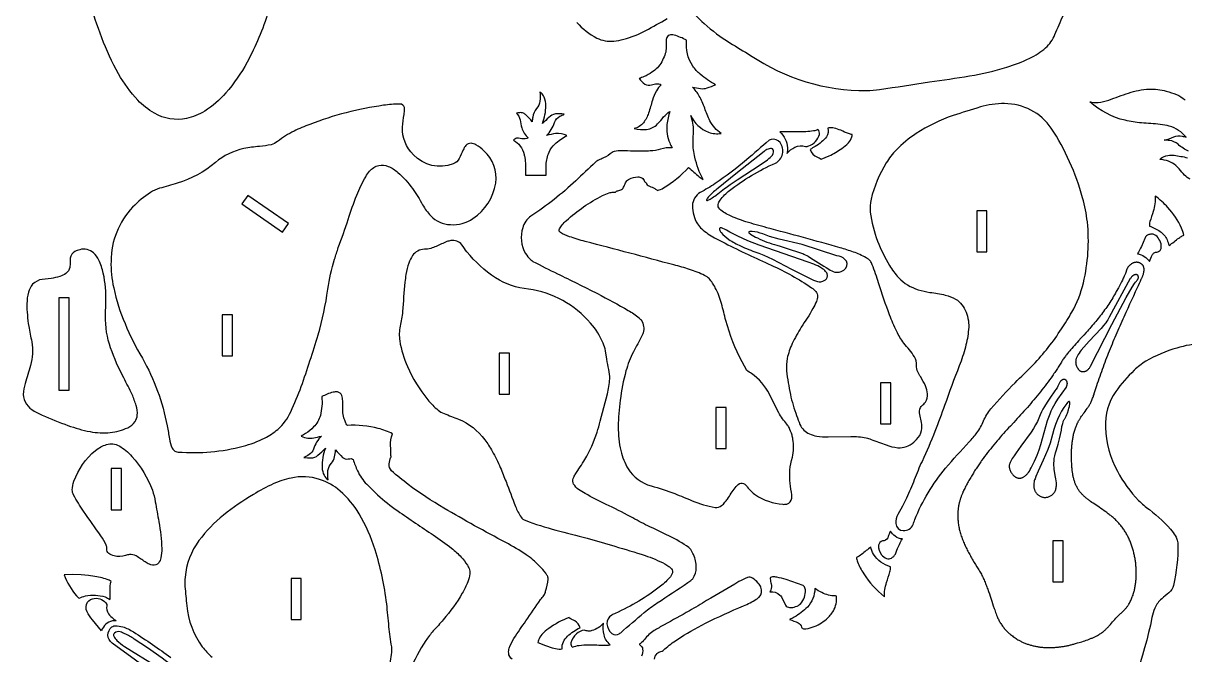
# Model space of a CAD drawing. Extents: x -154 to 462, y -505 to 129.
# Drawn here: x -152.1 to 187.1, y -349.5 to -165 of the extents above; entities that cross this region are included whole.
import ezdxf

# ---------------------------------------------------------------- set-up
doc = ezdxf.new("R2010")
doc.units = 0
doc.header["$MEASUREMENT"] = 0
doc.layers.get('0').update_dxf_attribs({"linetype": 'CONTINUOUS'})

msp = doc.modelspace()

# ---------------------------------------------------------------- linework, layer by layer
for points in [[(-80.54, -161.71, -0.046615), (-86.75, -176.44, -0.05196), (-92.99, -185.41, -0.070955), (-99.13, -190.7, -0.081975), (-104.46, -192.87, -0.18302), (-113.81, -191.32, -0.072586), (-118.68, -187.5, -0.061372), (-124.28, -179.81, -0.03999), (-129.21, -169.26, -0.039625), (-135.41, -147.66, -0.049476)], [(42.13, -160.19, 0.049484), (46.71, -165.14, 0.044019), (54.23, -170.74, 0.002318), (60.3, -174.43, 0.153583), (94.2, -184.68, 0.027756), (97.95, -184.39, 0.002079), (112.49, -182.17, 0.00581), (124.26, -180.43, 0.033332), (135.1, -177.9, 0.033552), (141.81, -175.27, 0.064552), (146.45, -172.21, 0.110698), (149.14, -168.37, 0.003123), (151.64, -162.65, 0.020133)], [(9.57, -164.85, 0.092873), (15.37, -169.38, 0.137871), (20.32, -170.25, 0.045285), (23.25, -169.71, 0.05946), (29.69, -167.17, 0.005913), (35.92, -163.69, -0.003181)], [(188.2, -202.4, -0.090478), (185.14, -200.41, 0.149479), (182.56, -199.29, 0.026068), (181.1, -199.17, 0.077827), (183.91, -198.25, -0.161023), (186.33, -198.01, -0.037766), (187.47, -198.36, 0.165958), (182.57, -195.11, 0.039609), (179.94, -194.6, 0.008312), (174.44, -194.15, -0.030816), (169.65, -193.4, -0.124774), (159.4, -188, 0.102599), (161.76, -188.19, 0.05696), (164.88, -187.47, -0.005446), (170.67, -185.43, -0.063267), (176.65, -184.28, -0.07925), (181.68, -184.87, -0.027942), (184.63, -185.86, -0.072777), (187.19, -187.44, -0.014963)], [(188.69, -210.58, -0.091677), (187, -209.41, -0.024327), (185.42, -207.57, 0.178347), (181.08, -204.99, 0.030369), (179.81, -204.81, -0.156031), (182.18, -203.66, -0.060302), (183.96, -203.61, -0.026015), (187.87, -204.33, 0.066043)], [(192.25, -258.6, 0.058941), (184.77, -259.94, 0.062858), (175.7, -263.81, 0.057188), (172.34, -266.41, 0.050923), (166.91, -272.65, 0.165683), (163.93, -283.14, 0.114739), (167.42, -295.92, 0.071136), (173.62, -304.45, 0.037496), (176.74, -307.14, -0.062281), (183.68, -313.81, -0.065156), (184.79, -315.74, -0.073072), (185.09, -317.23, -0.058829), (183.79, -329.31, -0.155065), (182.46, -331.44, 0.003947), (180.36, -333.17, 0.116138), (178.36, -335.94, 0.044958), (177.51, -338.63, -0.06998), (165.36, -372.86, -0.054587)], [(-9.3, -350.86, -0.256246), (-10.36, -349.05, -0.097939), (-10.17, -347.63, -0.063887), (-8.81, -344.76, -0.012382), (-5.34, -339.64, 0.003891), (-1.02, -333.43, -0.009279), (-0.05, -332.21, 0.083775), (0.44, -330.99, 0.02832), (1.18, -327.43, 0.102924), (1.17, -327.14, 0.075899), (0.83, -326.29, 0.061916), (-0.88, -324.13, 0.023684), (-4.05, -321.17, 0.020904), (-5.21, -320.31, 0.02423), (-11.23, -316.76, -0.01007), (-29.26, -306.71, -0.027477), (-39.67, -299.83, -0.019284), (-44.58, -295.78, -0.216506), (-45.25, -293.75, -0.058204), (-44.77, -291.85, 0.119252), (-44.72, -291.51, 0.144226), (-44.79, -291.35, 0.020172), (-44.86, -288.49, -0.092284), (-44.29, -284.99, 0.063215), (-48.43, -283.43, 0.075946), (-57.46, -282.54, -0.096003), (-58, -281.63, 0.009357), (-58.51, -280.3, -0.072545), (-58.83, -278.33), (-58.83, -275.35, 0.074414), (-59.06, -273.82, 0.290923), (-60.37, -272.77, 0.08481), (-61.62, -272.85, 0.044237), (-63.41, -273.42, 0.017975), (-64.94, -274.12, -0.083597), (-65.35, -279.62, -0.129438), (-67.32, -282.98, -0.06041), (-69.67, -284.9, -0.014996), (-70.97, -285.69, 0.053556), (-69.04, -286.26, 0.08208), (-67.31, -286.2, 0.011817), (-65.03, -285.67, 0.122241), (-67.39, -289.45, -0.162436), (-68.63, -291.08, -0.055097), (-70.19, -291.88, 0.043317), (-68.12, -292.04, 0.171293), (-66.05, -291.24, 0.006872), (-63.86, -289.21, 0.103565), (-64.85, -294.8, 0.089985), (-64.27, -297.11, 0.150705), (-63.1, -298.39, -0.052998), (-63.13, -295.7, -0.151603), (-62.12, -293.56, 0.11089), (-61.2, -291.74, 0.051676), (-60.89, -289.71, 0.037211), (-58.85, -291.87, 0.218604), (-57.19, -292.34, 0.01564), (-56.25, -292.21, 0.043511), (-55.77, -292.51, 0.027524), (-54.53, -295.8, 0.084241), (-51.83, -299.7, 0.011541), (-48.64, -302.86, 0.032509), (-42.75, -307.52, 0.003212), (-32.39, -314.55, -0.016757), (-27.02, -318.44, -0.035938), (-24.22, -321, -0.044502), (-22.43, -323.36, -0.037743), (-21.92, -324.38, -0.112856), (-21.75, -325.88, -0.070197), (-22.31, -328.25, -0.04069), (-23.9, -331.59, -0.045364), (-29.45, -339.3, -0.007859), (-32.37, -342.57, 0.035556), (-34.55, -345.38, 0.052119), (-39.24, -354.22, 0.048738)], [(-45.43, -353.88, 0.048804), (-44.5, -348.88, 0.041593), (-44.53, -347.19, -0.018967), (-45.33, -341.34, 0.006224), (-45.98, -334.68, 0.042823), (-49.34, -318.9, 0.056614), (-54.05, -308.35, 0.07419), (-59.56, -301.7, 0.101233), (-65.58, -298.3, 0.12974), (-73.91, -297.91, 0.063277), (-79.13, -299.63, 0.033095), (-84.87, -302.71, 0.031873), (-93.63, -308.74, 0.064094), (-100.81, -316.18, 0.135232), (-104.87, -326.86, 0.034601), (-104.9, -329.61, 0.005571), (-104.39, -335.2, 0.13278), (-99.83, -347.21, 0.053471), (-97, -350.26, 0.031193)], [(32.24, -350.82, -0.178558), (32.98, -349.16, -0.118018), (34.12, -348.59, 0.114168), (35.23, -347.85, -0.04177), (38.78, -345.14, -0.029484), (47.13, -340.33, -0.015621), (58.25, -335.24, 0.042781), (61.96, -333.31, 0.030184), (62.79, -332.67, 0.309307), (63.32, -329.84, 0.097882), (62.53, -328.59, 0.092618), (60.81, -327.17, 0.049219), (60.12, -326.9, 0.134639), (59.36, -326.99, 0.055879), (56.9, -328.16, -0.007739), (47.46, -333.73, 0.003782), (42.42, -336.72, -0.002315), (35.02, -340.79, 0.00999), (32.12, -342.5, 0.095527), (29.3, -345.1, -0.062995), (28.12, -346.26, 0.097774), (27.87, -346.45, 0.242041), (27.87, -346.59, 0.242041), (27.97, -346.67, -0.23286), (28.76, -347.92, -0.140348), (28.44, -349.95, -0.115718)], [(-105.73, -361.01), (-126.2, -346.12, -0.234918), (-127.38, -343.78, -0.234918), (-126.22, -341.42, -0.058473), (-125.66, -341.11, -0.094449), (-125.22, -341.05, -0.035142), (-123.06, -341.37, -0.064169), (-119.92, -342.86, -0.012383), (-109.01, -350.36, 0.01223)]]:
    msp.add_lwpolyline(points, format="xyb")
for points in [[(42.14, -207.16, 0.012901), (45.29, -209.86, 0.015733), (46.39, -210.68, -0.055567), (43.98, -204.19, -0.061632), (43.52, -199.76, -0.002772), (43.62, -196.49, 0.097575), (42.8, -191.99, 0.192832), (47.99, -196.88, 0.130108), (51.71, -197.22, -0.12624), (48.42, -193.52, -0.042024), (46.88, -189.84, 0.042817), (45.31, -186.3, 0.064881), (43.33, -183.71, 0.014868), (45.69, -184.14, 0.111717), (47.61, -183.93, 0.010512), (50.07, -183.01, -0.047443), (45.58, -179.93, -0.058574), (43.42, -177.56, -0.184081), (41.61, -169.98, 0.054183), (37.97, -168.52, 0.10662), (36.58, -168.47, 0.293979), (35.69, -169.51, 0.04334), (35.62, -170.03, 0.011201), (35.6, -172.5, -0.084804), (35.24, -174.36, 0.008097), (34.35, -176.34, -0.119651), (31.47, -179.37, -0.05071), (29.16, -180.62, -0.0184), (27.75, -181.18, 0.102429), (29.44, -182.82, 0.203498), (31.38, -183.01, -0.03915), (32.85, -182.7, -0.13014), (34.17, -182.98, 0.080805), (32.78, -184.75, 0.051311), (31.62, -187.52, -0.004904), (30.5, -191.26, -0.09179), (28.97, -194.13, -0.150191), (26.31, -195.81, 0.069385), (29.92, -196.05, 0.175903), (33.13, -194.46, 0.015461), (34.9, -192.42, -0.052664), (36.73, -190.78, 0.046548), (35.86, -194.61, 0.127901), (36.66, -200.01, 0.028888), (37.35, -201.42, 0.115471), (34.01, -201.87, -0.055242), (30.93, -202.36, -0.015503), (29.25, -202.44, -0.009904), (22.74, -202.28, 0.068865), (20.42, -202.5, 0.087235), (19.88, -202.77, -0.048122), (17.35, -204.4, 0.007611), (15.88, -205.04, 0.058807), (15.02, -205.62, 0.009049), (9.21, -211.04, -0.046817), (-3.9, -221.39, 0.160511), (-6.27, -224.78, 0.21071), (-5.44, -232.3, 0.072208), (-3.89, -234.15, 0.059158), (-3.27, -234.6, 0.014089), (3.89, -238.2, -0.004942), (15.55, -244.02, -0.007344), (24.55, -248.92, -0.043118), (27.7, -251.14, -0.034316), (28.35, -251.8, -0.234228), (28.87, -255.5, -0.039568), (28.52, -256.4, -0.005186), (26.08, -261.02, 0.052125), (23.89, -266.63, 0.036645), (22.22, -275.14, 0.036096), (21.62, -282.9, 0.050163), (22.37, -289.91, 0.07894), (24.53, -295.23, 0.184918), (31.24, -300.2, -0.028754), (38.15, -302.47, -0.004071), (43.24, -304.56, 0.050465), (49.92, -306.54, 0.198576), (51.8, -305.97, 0.058204), (52.81, -305, 0.029182), (53.54, -304.04, -0.00982), (55.77, -300.73, -0.099639), (57.03, -299.53, -0.318276), (58.57, -299.69, -0.075957), (59.32, -300.52, 0.092964), (61.73, -302.81, 0.127515), (69.72, -305.59, 0.056268), (70.91, -305.52, 0.298551), (72.3, -303.8, 0.056292), (72.3, -302.83, 0.003289), (71.84, -299.49, -0.101065), (72.48, -291.84, 0.095055), (72.66, -286.54, 0.024673), (72.4, -285.37, 0.014033), (71.52, -283.13, 0.078482), (70.92, -282.21, -0.06083), (68.51, -278.84, -0.006573), (65.79, -273.39, 0.124557), (60.56, -267.37, 0.027625), (59.17, -266.53), (57.78, -263.99, -0.057415), (53.07, -251.88, -0.002555), (51.81, -246.93, 0.050104), (49.99, -242.29, 0.047367), (48.23, -239.66, 0.086916), (46.87, -238.72, 0.033802), (42.47, -236.98, 0.017041), (37.92, -235.64, -0.002146), (25.03, -232.21, -0.000511), (12, -228.78, -0.018129), (7.37, -227.39, -0.036428), (4.76, -226.21, -0.144263), (4.39, -225.76, -0.147086), (4.51, -225.11, -0.072915), (5.27, -223.95, -0.036974), (6.48, -222.67, -0.068286), (17.08, -215.4, -0.036267), (19.01, -214.61, -0.034523), (20.17, -214.35, -0.098796), (20.79, -214.39, -0.140271), (21.48, -213.98, 0.072684), (22.62, -213.56, 0.157191), (23.34, -212.67, -0.050341), (23.98, -211.33, -0.133762), (24.85, -210.56, -0.084637), (27.31, -209.93, -0.12927), (28.51, -210.21, -0.138146), (29.34, -211.26, 0.189224), (29.69, -211.61, 0.209631), (30.76, -212.65, -0.045383), (32.36, -213.35, -0.039253), (33.1, -213.87, 0.084583), (34.85, -213.16, 0.076395)], [(-5.42, -209.4), (0.58, -209.4), (0.58, -206.4, -0.090548), (1.43, -202.71, -0.093387), (3.12, -200.36, -0.064945), (6.6, -197.82, 0.134202), (3.36, -197.25, 0.02029), (0.66, -197.84, 0.123904), (3.03, -194.06, -0.184971), (4.6, -192.22, -0.038989), (5.82, -191.64, 0.075554), (3.28, -191.53, 0.153487), (1.4, -192.53, 0.003327), (-0.51, -194.31, 0.093294), (0.5, -189.12, 0.085261), (0.02, -186.63, 0.103795), (-0.86, -185.4, 0.053369), (-1.27, -185.12, -0.052054), (-1.23, -187.8, -0.158788), (-2.26, -189.96, 0.133946), (-3.32, -192.47, 0.02712), (-3.48, -193.81, 0.024965), (-5.32, -191.82, 0.056056), (-6.02, -191.33, 0.151506), (-7.17, -191.17, 0.011613), (-8.11, -191.3, -0.141295), (-7.04, -193.29, 0.01631), (-6.55, -195.55, 0.138862), (-4.63, -198.53, -0.113757), (-6.49, -198.8), (-7.52, -198.59, 0.17627), (-8.53, -198.86, 0.030077), (-9, -199.19, -0.222611), (-5.85, -203.35, -0.023955), (-5.65, -204.34, -0.016782), (-5.42, -206.4)], [(-106.86, -290.32, 0.081611), (-87.95, -288.64, 0.049954), (-81.63, -286.23, 0.052739), (-77.79, -283.69, 0.111772), (-74, -278.54, 0.013498), (-70.94, -271.2, 0.012), (-66.01, -256.06, 0.037828), (-63.18, -242.75, -0.036379), (-61.2, -233.98, -0.012046), (-60.11, -230.6, 0.003231), (-57.2, -222.34, -0.016777), (-54.73, -215.23, -0.036441), (-52.11, -209.88, -0.02392), (-51, -208.25, -0.153538), (-48.28, -206.58, -0.144945), (-45.58, -206.84, -0.087822), (-42.71, -208.6, -0.061091), (-38.42, -213.36, -0.03133), (-35.51, -218.08, 0.056376), (-33.13, -221.32, 0.197343), (-27.37, -223.88, 0.166089), (-20.79, -222.06, 0.212106), (-14.16, -211.76, 0.249421), (-17.61, -202.3, 0.056044), (-19.92, -200.58, 0.10467), (-21.35, -200.11, 0.234046), (-22.86, -200.77, 0.077799), (-23.67, -202.05, -0.02275), (-24.78, -204.54, -0.176444), (-26.56, -206.14, -0.300495), (-38.16, -203.48, -0.211564), (-41.38, -195.41, -0.039802), (-40.9, -191.68, 0.02543), (-40.75, -190.08, 0.343018), (-41.66, -188.72, 0.087597), (-42.2, -188.64, 0.036277), (-46.92, -189.01, 0.055806), (-68.47, -194.57, 0.018254), (-73.04, -196.55, 0.054412), (-77.89, -199.62, -0.093612), (-79.73, -200.53, -0.038171), (-83.13, -201.03, 0.025129), (-87.71, -201.66, 0.125942), (-95.97, -205.71, -0.102812), (-107.14, -211.77, -0.006751), (-112.34, -213.26, 0.075353), (-114.99, -214.45, 0.051948), (-120.18, -218.76, 0.190443), (-126.5, -234.54, 0.058911), (-125.72, -242.37, 0.047836), (-122.41, -252.8, 0.033656), (-117.35, -262.89, -0.082801), (-110.1, -282.7, -0.010443), (-109.45, -286.43, 0.063251), (-108.61, -289.16, 0.058577), (-108.19, -289.78, 0.198918)], [(123.88, -251.95, -0.05616), (123.94, -254.52, -0.044956), (123.03, -259.63, -0.02991), (121.24, -265.13, 0.010879), (116.96, -276.67, -0.004222), (114.12, -284.32, -0.017239), (110.35, -293.03, 0.012071), (108.09, -298.48, -0.013169), (105.84, -303.76, -0.010987), (104.69, -306.09), (103.33, -308.54, 0.131839), (102.66, -311.22, 0.379605), (104.86, -313.27, 0.310378), (107.78, -311.47, -0.010061), (108.23, -310.07, -0.077095), (117.25, -295.05, -0.01504), (124.14, -287.38, 0.019941), (126.39, -284.69, 0.071595), (128.29, -281.22, -0.068129), (130.49, -277.67, -0.024027), (137.51, -270.09, 0.001961), (142.84, -264.82, 0.047787), (151.08, -254.33, 0.012868), (154.11, -249.45, 0.074149), (157.47, -240.87, 0.086239), (158.64, -223.07, 0.040448), (157.24, -216.03, 0.077596), (148.11, -195.69, 0.246451), (134.44, -188.52, 0.076795), (127.39, -189.5, 0.00887), (119.42, -192.01, 0.063905), (108.65, -197.25, 0.049015), (102.81, -202.07, 0.056789), (99.92, -205.81, 0.079856), (95.46, -216.45, 0.084592), (95.25, -220.24, 0.06593), (97.4, -228.68, 0.040136), (100.85, -235.78, 0.047327), (103.51, -239.36, 0.131152), (109.27, -242.88, 0.031764), (112.64, -243.66, -0.016875), (117.16, -244.45, -0.076245), (120.16, -245.63, -0.167996), (123.2, -249.4, -0.056266)], [(70.92, -203.07, -0.100452), (73.24, -201.23, -0.18927), (76.3, -201.06, 0.105508), (77.28, -200.87, 0.246132), (80.37, -197.5, 0.247896), (79.97, -196.1, -0.08361), (78.67, -196.49, -0.032804), (76.47, -196.72, -0.014932), (74.19, -196.78), (68.83, -196.77, -0.184174), (71.08, -201.41, -0.079888)], [(77.71, -201.93, 0.227633), (79.67, -204.1, -0.071736), (80.92, -204.79), (83.22, -203.77, 0.041495), (86.89, -201.66, 0.052847), (88.85, -199.97, 0.104385), (89.87, -198.22, 0.052169), (89.98, -197.58, -0.061292), (88.9, -197.28, -0.013518), (86.62, -196.32, 0.037128), (84.7, -195.68, 0.075452), (83.3, -195.58, 0.040698), (82.89, -195.67, -0.202914), (82.42, -198.19, -0.081425), (81.03, -199.73, -0.038524), (79.12, -201.06, 0.021271)], [(108.73, -286.69, 0.137334), (110.24, -284, 0.098636), (110.21, -281.66), (109.68, -279.36, -0.173343), (109.89, -277.33, -0.070658), (110.28, -276.81, 0.05503), (111.35, -275.76, 0.194913), (111.97, -273.28, 0.087955), (111.35, -270.98, 0.028673), (109.96, -268.38, -0.019498), (109.12, -266.92, -0.126422), (108.75, -264.96, 0.144273), (108.13, -262.51, 0.048486), (106.7, -260.46, -0.007143), (105.01, -258.5, -0.041551), (102.96, -255.06, -0.027615), (100.89, -250.26, -0.013176), (97.68, -240.91, 0.015641), (95.82, -235.58, 0.058002), (95.28, -234.53, 0.089508), (94.03, -233.56, 0.042366), (90.33, -231.88, 0.018037), (86.46, -230.65, 0.00514), (65, -224.77, -0.005269), (58.9, -223.03, -0.03368), (54.01, -221.12, -0.019732), (52.37, -220.23, -0.092641), (50.97, -218.94, -0.23344), (50.83, -217.96, -0.100784), (51.41, -216.72, -0.073922), (54.17, -213.88, -0.062512), (67.53, -205.93, 0.217407), (69.6, -203.23, 0.217407), (68.92, -199.9, 0.297503), (66.28, -199, 0.065451), (65.71, -199.24, 0.001972), (59.05, -204.97, -0.029691), (49.96, -211.86, -0.016337), (45.58, -214.49, 0.264446), (43.32, -218.32, 0.138904), (44.78, -223.67, 0.069748), (46.04, -225.14, 0.053749), (49.78, -227.74, 0.014856), (52.84, -229.32, 0.010954), (66.32, -235.72, -0.04353), (78.09, -242.31, -0.051783), (79.34, -243.39, -0.205942), (79.84, -244.83, -0.081762), (79.51, -246.33, -0.038425), (78.51, -248.42, -0.010723), (75.1, -253.85, 0.029264), (72.45, -258.65, 0.054827), (70.97, -263, 0.070325), (70.78, -266.56, 0.017245), (71.91, -273.52, 0.039661), (73.74, -279.68, 0.015199), (74.71, -282.27, 0.191706), (77.5, -285.01, 0.067691), (79.6, -285.64, 0.045705), (82.94, -285.91), (89.57, -285.73, -0.055827), (94.03, -286.2, -0.022969), (95.48, -286.61, -0.009324), (99.87, -288.22, 0.069331), (103.31, -289.04, 0.202071), (107.92, -287.46, 0.030362)], [(52.71, -213.32, -0.017231), (54.35, -212.11), (56.38, -210.76), (60.89, -207.88), (64.85, -205.21, 0.036088), (66.43, -203.89, 0.231257), (66.99, -202.25, 0.401079), (66.1, -201.64, 0.128028), (64.74, -202.14, 0.026828), (64.24, -202.49), (55.94, -209), (50.8, -213.2, 0.020251), (48.22, -215.51, 0.045445), (47.6, -216.31, 0.024181), (47.44, -216.64, 0.298726), (47.5, -216.78, 0.197931), (47.83, -216.73, 0.049768), (48.73, -216.25, 0.018461), (50.19, -215.26)], [(182.52, -229.95, 0.010747), (185.36, -227.78, -0.036075), (186.37, -227.15, -0.037774), (186.84, -226.96, 0.056155), (186.15, -224.89, 0.079355), (182.14, -218.87, 0.04613), (178.48, -215.51, -0.080211), (177.9, -219.99, -0.011525), (176.89, -222.99, 0.151157), (176.79, -224.3, -0.057964), (179.9, -225.86, -0.141438), (181.92, -228.34, -0.017426)], [(82.7, -238.49, 0.160866), (82.2, -237.52, 0.072691), (81.01, -236.55, 0.045468), (78.73, -235.44), (77.08, -234.85), (62.78, -229.88), (59.49, -228.57), (56.59, -227.28), (54.26, -226.12, 0.010178), (52.19, -224.96, 0.153836), (51.42, -224.83, 0.206063), (51.21, -225.01, 0.206063), (51.2, -225.29, 0.119694), (51.71, -226.21, 0.073335), (53.94, -228.19, 0.04109), (57.37, -230.11, 0.034176), (62.16, -231.99, -0.028605), (64.16, -232.78), (66.64, -233.98), (72.28, -236.93), (77.49, -239.56, 0.032894), (79.8, -240.47, 0.197736), (81.82, -240.23, 0.294884), (82.71, -238.86, 0.030345)], [(88.08, -236.56, 0.38176), (87.85, -234.02, 0.158863), (85.47, -232.97), (75.34, -229.66), (68.62, -228.1), (65.78, -227.31, -0.038506), (63.83, -226.59, 0.080632), (60.71, -225.89, 0.021504), (60.04, -225.9, 0.125353), (59.78, -226.01, 0.209031), (59.74, -226.15, 0.209031), (59.82, -226.28, 0.069373), (60.29, -226.65, 0.035892), (62.26, -227.76, 0.04755), (67.99, -229.9, -0.001194), (75.16, -232.2, -0.027963), (75.88, -232.51), (77.06, -233.13, -0.005584), (83.16, -236.92, 0.08596), (84.89, -237.72, 0.202641), (87.33, -237.3, 0.093137)], [(176.83, -234.67, -0.046439), (177.58, -232.76, -0.101028), (178.17, -232.11, -0.102711), (178.95, -231.87, 0.164735), (179.88, -231.39, 0.164829), (180.21, -230.6, 0.151786), (179.78, -228.5, 0.10198), (178.65, -227.03, 0.233463), (177.08, -226.68, 0.073533), (176.18, -226.96, 0.116628), (175.64, -227.47, 0.023585), (175.39, -227.95), (174.46, -230.24, -0.038439), (173.26, -232.39, -0.20383)], [(22.35, -343.09, -0.000829), (29.22, -337.19, -0.020878), (33.01, -334.39, -0.002372), (41.97, -328.47, 0.013307), (43.16, -327.6, 0.084846), (43.41, -327.32, 0.14823), (44.41, -324, 0.109376), (43.65, -320.29, -0.012564), (42.8, -318.78, 0.085845), (42.3, -318.22, 0.036839), (36.46, -314.84, 0.002365), (30.27, -311.86, -0.017757), (25.27, -309.2, 0.013842), (18.09, -305.6, -0.0188), (11.97, -302.44, -0.012103), (10.03, -301.26, -0.089501), (8.61, -299.7, -0.222164), (8.52, -298.01, -0.054068), (9.08, -296.83, 0.014382), (11.9, -292.46, 0.055231), (15.45, -284.52, 0.011751), (16.4, -281.3), (18.49, -273.35, 0.046707), (19.15, -268.92, 0.064728), (18.9, -266.2, -0.011234), (18.26, -263.21), (17.9, -260.78, 0.057124), (17.22, -258.49, 0.081939), (13.58, -252.71, 0.181036), (-4.57, -242.69, -0.123619), (-14.18, -239.4, -0.084261), (-22.54, -231.8, -0.014779), (-24.05, -229.78, 0.283563), (-27.26, -228.54, 0.055248), (-28.43, -228.84, 0.014269), (-31.56, -230.24, -0.023499), (-33.11, -230.81, -0.074953), (-34.97, -231.04, 0.227275), (-38.44, -232.94, 0.073253), (-39.54, -235.09, 0.048857), (-40.38, -238.42, 0.014785), (-40.67, -240.71, 0.005719), (-41.35, -249.3, -0.03514), (-42.06, -253.5, 0.090083), (-42.17, -257.86, 0.068972), (-39.93, -265.31, 0.068715), (-34.01, -275.02, 0.039777), (-30.98, -278.07, 0.075501), (-29.22, -279.09, -0.004639), (-25, -280.71, -0.136792), (-17.36, -286.71, -0.037157), (-15.18, -290.07, -0.028898), (-12.81, -294.84, -0.010083), (-11.14, -298.97, -0.001832), (-8.38, -306.18, 0.059657), (-6.74, -309.34, 0.137546), (-5.51, -310.25, 0.027366), (3.43, -313.13, 0.001771), (12.54, -315.49, -0.012437), (20.64, -317.86, -0.010818), (29.46, -320.53, -0.035053), (35.24, -322.98, -0.031518), (36.41, -323.73, -0.042406), (37.15, -324.42, -0.308175), (37.3, -325.96, -0.062454), (36.86, -326.73, -0.063963), (34, -329.54, -0.05555), (20.77, -337.49, 0.027251), (19.73, -337.95, 0.284142), (18.34, -340.5, 0.229958), (19.8, -343.34, 0.295555), (21.91, -343.41, 0.059967)], [(-146.61, -279.54, 0.011339), (-139.07, -282.55, 0.039338), (-132.63, -284.35, 0.069129), (-126.71, -284.62, 0.080893), (-121.62, -283.21, 0.125982), (-119.49, -281.43, 0.126453), (-118.82, -279.52, 0.100132), (-119.16, -276.73, 0.035893), (-120.34, -273.54, 0.013317), (-122.79, -268.65, -0.035205), (-126.61, -259.91, -0.089008), (-128.12, -250.48), (-127.97, -246.55, 0.055597), (-128.74, -238.05, 0.055079), (-130.06, -234.22, 0.080158), (-131.62, -232.11, 0.256667), (-135.61, -231.2, 0.053819), (-137.06, -231.73, 0.2374), (-138.38, -233.64, 0.056178), (-138.42, -234.83, -0.040438), (-138.56, -236.43, -0.17779), (-139.66, -238.12, -0.089273), (-141.48, -239.03, -0.045903), (-144.02, -239.58), (-146.56, -239.87, 0.170939), (-149.38, -241.31, 0.110737), (-150.6, -243.62, 0.063423), (-151.06, -246.98, 0.044713), (-150.51, -253.6, 0.006944), (-149.64, -258.11, -0.110102), (-150.01, -265.03, -0.006317), (-151.59, -270.28, 0.070736), (-152.13, -273.46, 0.163187), (-151.19, -276.33, 0.096891), (-148.94, -278.35, 0.038781)], [(-113.36, -323.24, -0.179368), (-115.3, -323.11, -0.052281), (-116.57, -322.4, 0.024888), (-119.18, -320.68, 0.129659), (-121.06, -320.25, 0.062901), (-122.27, -320.56, -0.117432), (-125.59, -320.67, -0.092649), (-127.16, -319.97, -0.295372), (-127.71, -318.53, 0.133287), (-127.88, -317.57, 0.04173), (-129.45, -314.83, -0.001191), (-134.5, -307.63, -0.02481), (-137.44, -302.85, -0.122538), (-137.8, -301.38, -0.084511), (-137.31, -298.86, -0.134311), (-131.04, -289.86, -0.095518), (-127.8, -288.12, -0.193142), (-124.16, -288.51, -0.088782), (-120.37, -291.62, -0.088714), (-114.42, -301.47, -0.049636), (-113.56, -304.84, 0.004536), (-112.51, -310.67, -0.035982), (-111.67, -318.5, -0.044017), (-111.91, -321.19, -0.123583), (-112.65, -322.78, -0.126056)], [(101.14, -313.48, 0.092674), (100.84, -314, -0.011144), (100.36, -315.35, -0.290678), (98.83, -316.3, 0.328213), (97.67, -317.52, 0.217966), (98.54, -320.3, 0.112149), (99.98, -321.45, 0.247899), (101.43, -321.28, 0.139484), (102.58, -320.15, 0.027988), (103.03, -318.96, -0.037617), (104.61, -315.69, -0.185198), (102.48, -314.89, -0.061496)], [(95.42, -318.04, 0.010757), (92.7, -320.21, -0.066432), (91.18, -321.08, 0.080783), (91.5, -322.4, 0.053008), (93.32, -325.87, 0.077447), (99.35, -332.59, -0.072757), (99.98, -328.44, -0.0054), (100.99, -325.34, 0.108939), (101.17, -323.84, -0.192344), (96.18, -320.13, -0.085944)], [(-135.76, -333.05, -0.084957), (-133.96, -332.37, -0.137526), (-128.22, -332.66, -0.063007), (-126.82, -333.39, 0.053787), (-126.7, -332.08, -0.02293), (-126.72, -329.26, -0.067723), (-126.46, -328.1, 0.073343), (-127.63, -327.53, 0.031592), (-129.54, -326.97), (-131.18, -326.65), (-133.1, -326.39), (-135.25, -326.21), (-137.61, -326.13), (-140.17, -326.17, 0.094515), (-136.54, -332.34, 0.03823)], [(65.95, -331.11, -0.215462), (68.86, -332.1, -0.056196), (69.29, -332.66), (70.44, -335.07, 0.212766), (71.69, -335.71, 0.215186), (74.94, -334.56, 0.196494), (76.29, -330.57, 0.138517), (75.86, -329.5, 0.051825), (75.64, -329.29), (70.66, -327.6, 0.026405), (67.98, -326.88, 0.046192), (66.67, -326.77, 0.126844), (66.14, -326.95, 0.260898), (66, -327.39, 0.030349), (66.3, -328.86, -0.120674), (66.21, -330.57, -0.06)], [(71.65, -339.26, -0.051206), (74.16, -340.23, -0.210389), (75.16, -341.46, 0.225412), (75.76, -341.97, 0.088235), (78.31, -341.51, 0.096363), (82.47, -339.13, 0.074347), (84.47, -336.71, 0.151399), (85.39, -332.41, 0.064528), (85.09, -332.36, -0.121369), (81.07, -331.37, -0.03227), (79.05, -330.2, -0.190034), (76.87, -335.59, -0.082182), (73.04, -338.52, -0.014583)], [(-124.99, -339.63, 0.292502), (-128.73, -341.47, 0.051047), (-129.29, -342.55), (-131.94, -339.3, -0.046288), (-133.49, -337.03, -0.273491), (-133.33, -334.18, -0.218244), (-131.38, -333.07, -0.323253), (-127.76, -334.87, -0.134876), (-127.74, -335.21, 0.214), (-127.2, -337.57, 0.067065), (-125.83, -338.98, 0.020954)], [(10.47, -341.64, 0.222557), (8.92, -339.63, -0.028766), (7.58, -338.96, -0.064489), (7.27, -338.68, 0.067174), (1.34, -341.83, 0.053602), (-0.65, -343.64, 0.076646), (-1.65, -345.32, 0.037403), (-1.82, -345.92), (0.38, -346.79), (2.37, -347.48, 0.04789), (4.34, -347.91, 0.079134), (5.28, -347.84, -0.167285), (5.63, -345.75, -0.081084), (6.84, -344.13, -0.078924)], [(8.25, -347.35, -0.07016), (10.24, -346.8, -0.036744), (12.98, -346.63, -0.002038), (17.81, -346.76, 0.035161), (19.09, -346.65), (19.29, -346.61, -0.159679), (17.48, -343.73, -0.107645), (17.31, -340.3, -0.150965), (13.97, -342.5, -0.069683), (12.84, -342.63, -0.040549), (11.7, -342.37, 0.172385), (9.43, -343.46, 0.13937), (7.83, -346.04, 0.271577)], [(-98.18, -360.84), (-111.6, -350.51), (-115.86, -347.48), (-119.7, -344.95, 0.027276), (-122.5, -343.38, 0.025132), (-123.79, -342.86, 0.246844), (-125.48, -343.19, 0.338963), (-125.64, -344.15, 0.098868), (-124.76, -345.35, 0.047204), (-122.58, -347.13), (-94.26, -364.7, 0.053158), (-93.48, -364.92, 0.332463), (-93.4, -364.85, 0.203211), (-93.51, -364.66, 0.037616), (-94.03, -364.18)]]:
    msp.add_lwpolyline(points, format="xyb", close=True)
for points in [[(-74.71, -223.59), (-86.54, -215.37), (-88.25, -217.84), (-76.42, -226.05)], [(129.32, -219.86), (126.32, -219.86), (126.32, -231.86), (129.32, -231.86)], [(154.93, -346.35), (155.78, -346.1), (156.2, -345.98), (156.63, -345.85), (157.06, -345.72), (157.49, -345.58), (157.91, -345.44), (158.34, -345.29), (158.76, -345.14), (158.97, -345.06), (159.18, -344.99), (159.39, -344.9), (159.6, -344.82), (159.8, -344.74), (160.01, -344.65), (160.21, -344.56), (160.42, -344.47), (160.62, -344.38), (160.82, -344.28), (161.02, -344.18), (161.22, -344.08), (161.42, -343.98), (161.62, -343.87), (161.86, -343.74), (162.1, -343.6), (162.33, -343.45), (162.56, -343.3), (162.79, -343.14), (163.02, -342.97), (163.24, -342.8), (163.45, -342.63), (163.63, -342.48), (163.8, -342.32), (163.97, -342.17), (164.14, -342.01), (164.3, -341.85), (164.46, -341.68), (164.62, -341.51), (164.77, -341.34), (164.93, -341.17), (165.08, -341), (165.38, -340.66), (165.69, -340.31), (165.99, -339.96), (166.31, -339.6), (166.63, -339.25), (166.95, -338.89), (167.28, -338.54), (167.45, -338.36), (167.62, -338.19), (167.79, -338.02), (167.96, -337.85), (168.13, -337.68), (168.31, -337.52), (168.48, -337.35), (168.66, -337.19), (168.81, -337.06), (168.96, -336.92), (169.11, -336.78), (169.25, -336.64), (169.4, -336.5), (169.54, -336.35), (169.68, -336.2), (169.81, -336.05), (169.95, -335.9), (170.08, -335.74), (170.2, -335.58), (170.33, -335.42), (170.44, -335.26), (170.56, -335.09), (170.67, -334.92), (170.77, -334.75), (170.92, -334.49), (171.06, -334.24), (171.19, -333.98), (171.32, -333.72), (171.44, -333.46), (171.56, -333.19), (171.67, -332.92), (171.77, -332.65), (171.87, -332.38), (171.97, -332.11), (172.06, -331.84), (172.14, -331.56), (172.22, -331.28), (172.3, -331), (172.37, -330.72), (172.43, -330.44), (172.5, -330.15), (172.55, -329.87), (172.61, -329.58), (172.65, -329.3), (172.7, -329.01), (172.74, -328.72), (172.77, -328.43), (172.8, -328.15), (172.83, -327.86), (172.86, -327.57), (172.88, -327.28), (172.89, -326.99), (172.91, -326.7), (172.92, -326.41), (172.92, -326.12), (172.93, -325.83), (172.93, -325.52), (172.92, -325.2), (172.91, -324.89), (172.9, -324.58), (172.89, -324.27), (172.87, -323.95), (172.84, -323.64), (172.82, -323.33), (172.78, -323.02), (172.75, -322.71), (172.71, -322.39), (172.67, -322.08), (172.62, -321.77), (172.57, -321.46), (172.51, -321.15), (172.45, -320.85), (172.39, -320.54), (172.32, -320.23), (172.25, -319.93), (172.18, -319.62), (172.1, -319.32), (172.02, -319.01), (171.93, -318.71), (171.84, -318.41), (171.75, -318.11), (171.65, -317.82), (171.54, -317.52), (171.44, -317.22), (171.33, -316.93), (171.21, -316.64), (171.1, -316.35), (170.97, -316.06), (170.85, -315.78), (170.72, -315.5), (170.59, -315.22), (170.45, -314.94), (170.31, -314.66), (170.16, -314.39), (170.01, -314.12), (169.85, -313.85), (169.69, -313.58), (169.53, -313.32), (169.36, -313.06), (169.19, -312.8), (169.01, -312.55), (168.83, -312.3), (168.64, -312.05), (168.45, -311.8), (168.26, -311.57), (168.07, -311.35), (167.87, -311.12), (167.67, -310.91), (167.46, -310.69), (167.25, -310.48), (167.04, -310.27), (166.83, -310.07), (166.61, -309.86), (166.38, -309.67), (166.16, -309.47), (165.93, -309.28), (165.7, -309.09), (165.47, -308.9), (165.24, -308.71), (165, -308.53), (164.76, -308.35), (164.52, -308.17), (164.28, -307.99), (164.04, -307.81), (163.55, -307.47), (163.06, -307.12), (162.57, -306.78), (162.08, -306.45), (161.1, -305.78), (160.35, -305.27), (159.97, -305.01), (159.6, -304.74), (159.23, -304.47), (159.04, -304.34), (158.86, -304.2), (158.67, -304.06), (158.49, -303.91), (158.32, -303.77), (158.14, -303.62), (157.96, -303.47), (157.79, -303.32), (157.62, -303.17), (157.46, -303.01), (157.29, -302.85), (157.13, -302.69), (156.98, -302.52), (156.82, -302.35), (156.67, -302.18), (156.53, -302.01), (156.39, -301.83), (156.25, -301.64), (156.12, -301.46), (155.99, -301.26), (155.87, -301.07), (155.76, -300.87), (155.64, -300.65), (155.52, -300.42), (155.41, -300.2), (155.31, -299.97), (155.21, -299.74), (155.12, -299.51), (155.03, -299.27), (154.94, -299.04), (154.86, -298.8), (154.79, -298.56), (154.72, -298.32), (154.66, -298.08), (154.6, -297.84), (154.54, -297.59), (154.49, -297.35), (154.44, -297.1), (154.39, -296.86), (154.35, -296.61), (154.31, -296.36), (154.27, -296.12), (154.24, -295.87), (154.21, -295.62), (154.19, -295.37), (154.16, -295.12), (154.14, -294.87), (154.12, -294.62), (154.1, -294.37), (154.09, -294.12), (154.06, -293.62), (154.04, -293.12), (154.03, -292.52), (154.02, -291.92), (154.01, -291.62), (154.01, -291.32), (154.01, -291.02), (154.02, -290.72), (154.02, -290.42), (154.03, -290.12), (154.04, -289.82), (154.05, -289.52), (154.07, -289.22), (154.09, -288.92), (154.11, -288.62), (154.13, -288.32), (154.16, -288.03), (154.19, -287.73), (154.23, -287.43), (154.27, -287.13), (154.31, -286.83), (154.35, -286.54), (154.4, -286.24), (154.46, -285.95), (154.51, -285.65), (154.57, -285.36), (154.64, -285.07), (154.71, -284.78), (154.79, -284.49), (154.87, -284.2), (154.95, -283.91), (155.04, -283.62), (155.08, -283.49), (155.13, -283.36), (155.23, -283.09), (155.33, -282.83), (155.44, -282.57), (155.55, -282.32), (155.66, -282.06), (155.78, -281.81), (155.91, -281.56), (156, -281.37), (156.1, -281.2), (156.2, -281.02), (156.3, -280.85), (156.41, -280.67), (156.52, -280.5), (156.63, -280.33), (156.74, -280.16), (156.97, -279.83), (157.21, -279.5), (157.45, -279.17), (157.68, -278.84), (157.98, -278.43), (158.27, -278.03), (158.57, -277.62), (158.71, -277.41), (158.85, -277.2), (158.99, -276.99), (159.13, -276.78), (159.26, -276.57), (159.39, -276.35), (159.51, -276.13), (159.63, -275.91), (159.68, -275.8), (159.74, -275.68), (159.79, -275.57), (159.84, -275.45), (159.96, -275.17), (160.07, -274.89), (160.18, -274.61), (160.29, -274.32), (160.39, -274.03), (160.48, -273.75), (160.58, -273.46), (160.67, -273.17), (160.85, -272.59), (161.03, -272), (161.21, -271.42), (161.31, -271.13), (161.4, -270.85), (161.63, -270.16), (161.87, -269.48), (162.1, -268.8), (162.34, -268.12), (162.58, -267.45), (162.83, -266.77), (163.07, -266.09), (163.32, -265.42), (163.57, -264.74), (163.83, -264.07), (164.08, -263.39), (164.34, -262.72), (164.6, -262.05), (164.86, -261.38), (165.13, -260.71), (165.4, -260.04), (165.67, -259.38), (165.94, -258.71), (166.21, -258.04), (166.49, -257.38), (166.77, -256.71), (167.05, -256.05), (167.33, -255.39), (167.62, -254.73), (167.91, -254.07), (168.2, -253.41), (168.49, -252.75), (168.78, -252.09), (169.08, -251.44), (169.38, -250.78), (169.68, -250.13), (169.98, -249.47), (170.26, -248.87), (170.53, -248.27), (171.08, -247.06), (172.18, -244.64), (172.72, -243.43), (173.28, -242.22), (173.55, -241.61), (173.83, -241.01), (174.12, -240.41), (174.4, -239.81), (174.48, -239.66), (174.55, -239.5), (174.62, -239.34), (174.69, -239.18), (174.75, -239.02), (174.82, -238.85), (174.88, -238.69), (174.93, -238.52), (174.99, -238.36), (175.03, -238.19), (175.08, -238.02), (175.11, -237.85), (175.15, -237.68), (175.17, -237.51), (175.19, -237.34), (175.21, -237.16), (175.21, -237.03), (175.21, -236.9), (175.2, -236.77), (175.19, -236.7), (175.18, -236.64), (175.17, -236.57), (175.16, -236.51), (175.15, -236.44), (175.13, -236.38), (175.11, -236.32), (175.09, -236.25), (175.07, -236.19), (175.04, -236.13), (175, -236.03), (174.95, -235.94), (174.89, -235.85), (174.83, -235.76), (174.77, -235.68), (174.7, -235.6), (174.62, -235.53), (174.54, -235.46), (174.46, -235.39), (174.38, -235.33), (174.29, -235.27), (174.2, -235.21), (174.11, -235.16), (174.01, -235.11), (173.92, -235.07), (173.82, -235.03), (173.75, -235), (173.69, -234.98), (173.62, -234.96), (173.55, -234.94), (173.49, -234.93), (173.42, -234.91), (173.35, -234.9), (173.28, -234.89), (173.21, -234.89), (173.14, -234.88), (173.07, -234.88), (173, -234.88), (172.94, -234.88), (172.87, -234.88), (172.8, -234.89), (172.73, -234.89), (172.66, -234.9), (172.59, -234.91), (172.52, -234.93), (172.45, -234.94), (172.32, -234.97), (172.18, -235.01), (172.05, -235.06), (171.93, -235.12), (171.8, -235.18), (171.68, -235.24), (171.58, -235.3), (171.48, -235.36), (171.39, -235.43), (171.29, -235.5), (171.2, -235.57), (171.11, -235.65), (171.02, -235.72), (170.94, -235.8), (170.86, -235.89), (170.78, -235.97), (170.7, -236.06), (170.63, -236.15), (170.56, -236.24), (170.49, -236.34), (170.43, -236.44), (170.37, -236.54), (170.25, -236.74), (170.19, -236.85), (170.14, -236.95), (170.09, -237.06), (170.07, -237.12), (170.05, -237.17), (170.03, -237.23), (170.02, -237.29), (170, -237.34), (169.99, -237.4), (169.98, -237.5), (169.96, -237.61), (169.93, -237.7), (169.9, -237.8), (169.87, -237.9), (169.84, -237.99), (169.8, -238.09), (169.76, -238.18), (169.68, -238.37), (169.59, -238.55), (169.5, -238.74), (169.42, -238.92), (169.28, -239.21), (169.14, -239.5), (169, -239.78), (168.86, -240.06), (168.58, -240.62), (168.29, -241.18), (167.99, -241.74), (167.69, -242.29), (167.1, -243.41), (166.97, -243.65), (166.84, -243.88), (166.58, -244.35), (166.31, -244.81), (166.04, -245.27), (165.77, -245.72), (165.48, -246.18), (165.2, -246.62), (164.9, -247.07), (164.61, -247.51), (164.3, -247.95), (164, -248.38), (163.69, -248.81), (163.37, -249.24), (163.05, -249.67), (162.73, -250.09), (162.41, -250.51), (162.08, -250.93), (161.75, -251.34), (161.41, -251.76), (161.07, -252.17), (160.73, -252.58), (160.39, -252.98), (160.04, -253.39), (159.7, -253.79), (159.35, -254.19), (158.99, -254.59), (158.64, -254.99), (158.29, -255.39), (157.57, -256.18), (156.86, -256.96), (156.06, -257.84), (155.66, -258.27), (155.26, -258.71), (154.86, -259.15), (154.46, -259.59), (154.07, -260.04), (153.68, -260.49), (153.49, -260.71), (153.3, -260.94), (153.12, -261.17), (152.93, -261.4), (152.75, -261.63), (152.56, -261.87), (152.38, -262.1), (152.21, -262.34), (152.03, -262.58), (151.86, -262.82), (151.69, -263.06), (151.52, -263.3), (151.36, -263.55), (151.2, -263.8), (151.04, -264.05), (150.88, -264.3), (150.69, -264.62), (150.5, -264.93), (150.3, -265.25), (150.11, -265.56), (149.91, -265.87), (149.71, -266.18), (149.51, -266.49), (149.3, -266.8), (149.1, -267.11), (148.89, -267.41), (148.68, -267.72), (148.47, -268.02), (148.26, -268.32), (148.05, -268.63), (147.62, -269.23), (147.18, -269.82), (146.74, -270.41), (146.3, -271), (145.84, -271.59), (145.39, -272.17), (144.93, -272.74), (144.46, -273.32), (144, -273.89), (143.52, -274.46), (143.05, -275.02), (142.57, -275.58), (142.09, -276.14), (141.6, -276.7), (141.12, -277.26), (140.63, -277.81), (140.13, -278.36), (139.64, -278.91), (139.14, -279.46), (138.65, -280.01), (138.15, -280.55), (137.15, -281.64), (136.15, -282.72), (135.65, -283.26), (135.16, -283.79), (134.67, -284.33), (134.18, -284.88), (133.7, -285.42), (133.22, -285.97), (132.74, -286.53), (132.27, -287.08), (131.8, -287.64), (131.33, -288.2), (130.87, -288.77), (130.41, -289.34), (129.96, -289.91), (129.51, -290.49), (129.06, -291.07), (128.63, -291.65), (128.19, -292.24), (127.77, -292.83), (127.56, -293.13), (127.35, -293.43), (127.14, -293.73), (126.93, -294.03), (126.73, -294.33), (126.52, -294.63), (126.32, -294.93), (126.12, -295.24), (125.92, -295.54), (125.72, -295.85), (125.53, -296.16), (125.34, -296.47), (125.15, -296.78), (124.96, -297.09), (124.77, -297.4), (124.58, -297.72), (124.4, -298.03), (124.22, -298.35), (124.04, -298.66), (123.86, -298.98), (123.68, -299.3), (123.51, -299.62), (123.34, -299.94), (123.17, -300.27), (123, -300.59), (122.84, -300.92), (122.67, -301.24), (122.51, -301.57), (122.42, -301.77), (122.32, -301.98), (122.23, -302.18), (122.14, -302.38), (122.06, -302.59), (121.97, -302.79), (121.89, -303), (121.81, -303.21), (121.74, -303.42), (121.67, -303.63), (121.6, -303.84), (121.53, -304.05), (121.47, -304.27), (121.4, -304.48), (121.35, -304.69), (121.29, -304.91), (121.24, -305.12), (121.19, -305.34), (121.14, -305.56), (121.1, -305.78), (121.05, -305.99), (121.02, -306.21), (120.98, -306.43), (120.95, -306.65), (120.92, -306.87), (120.89, -307.09), (120.87, -307.31), (120.85, -307.54), (120.83, -307.76), (120.82, -307.98), (120.81, -308.2), (120.8, -308.43), (120.79, -308.77), (120.8, -309.1), (120.8, -309.44), (120.82, -309.78), (120.84, -310.12), (120.87, -310.46), (120.9, -310.79), (120.94, -311.13), (120.99, -311.46), (121.05, -311.8), (121.11, -312.13), (121.17, -312.46), (121.24, -312.8), (121.32, -313.13), (121.4, -313.46), (121.49, -313.78), (121.6, -314.14), (121.71, -314.5), (121.82, -314.86), (121.94, -315.21), (122.07, -315.56), (122.2, -315.91), (122.34, -316.26), (122.48, -316.6), (122.62, -316.95), (122.77, -317.29), (122.93, -317.63), (123.08, -317.96), (123.25, -318.3), (123.41, -318.63), (123.58, -318.97), (123.75, -319.3), (123.93, -319.63), (124.1, -319.96), (124.28, -320.28), (124.47, -320.61), (124.65, -320.94), (124.84, -321.26), (125.03, -321.58), (125.22, -321.9), (125.6, -322.55), (126, -323.18), (126.39, -323.82), (126.79, -324.45), (126.98, -324.77), (127.16, -325.08), (127.35, -325.4), (127.52, -325.72), (127.69, -326.04), (127.86, -326.36), (128.02, -326.69), (128.17, -327.02), (128.32, -327.35), (128.47, -327.68), (128.62, -328.01), (128.76, -328.35), (128.9, -328.69), (129.03, -329.03), (129.16, -329.37), (129.29, -329.71), (129.42, -330.05), (129.54, -330.4), (129.67, -330.74), (129.79, -331.09), (130.02, -331.78), (130.26, -332.47), (130.71, -333.86), (130.94, -334.55), (131.17, -335.24), (131.44, -336.03), (131.57, -336.42), (131.71, -336.81), (131.85, -337.2), (131.99, -337.59), (132.14, -337.98), (132.22, -338.17), (132.3, -338.37), (132.41, -338.63), (132.53, -338.9), (132.66, -339.16), (132.79, -339.42), (132.92, -339.68), (133.06, -339.94), (133.21, -340.19), (133.36, -340.44), (133.52, -340.68), (133.68, -340.92), (133.84, -341.16), (134.02, -341.39), (134.2, -341.62), (134.38, -341.85), (134.47, -341.96), (134.57, -342.07), (134.67, -342.18), (134.77, -342.29), (134.88, -342.41), (135, -342.53), (135.11, -342.65), (135.23, -342.77), (135.35, -342.88), (135.47, -343), (135.59, -343.11), (135.71, -343.22), (135.83, -343.33), (135.96, -343.44), (136.08, -343.55), (136.21, -343.65), (136.47, -343.86), (136.73, -344.06), (136.99, -344.26), (137.26, -344.45), (137.53, -344.64), (137.81, -344.82), (138.09, -344.99), (138.38, -345.16), (138.67, -345.32), (138.97, -345.48), (139.2, -345.6), (139.43, -345.72), (139.66, -345.83), (139.9, -345.93), (140.13, -346.03), (140.37, -346.13), (140.61, -346.23), (140.84, -346.32), (141.08, -346.4), (141.33, -346.49), (141.57, -346.57), (141.81, -346.64), (142.06, -346.71), (142.3, -346.78), (142.55, -346.85), (142.8, -346.91), (143.04, -346.97), (143.29, -347.02), (143.54, -347.07), (143.79, -347.12), (144.04, -347.16), (144.29, -347.2), (144.55, -347.24), (144.8, -347.28), (145.05, -347.31), (145.31, -347.33), (145.56, -347.36), (145.82, -347.38), (146.07, -347.4), (146.33, -347.41), (146.58, -347.43), (146.84, -347.43), (147.09, -347.44), (147.35, -347.44), (147.61, -347.44), (147.86, -347.44), (148.12, -347.44), (148.38, -347.43), (148.63, -347.42), (148.89, -347.4), (149.15, -347.39), (149.4, -347.37), (149.66, -347.35), (149.91, -347.32), (150.17, -347.3), (150.42, -347.27), (150.68, -347.24), (150.93, -347.2), (151.19, -347.17), (151.44, -347.13), (151.7, -347.09), (151.95, -347.04), (152.2, -347), (152.45, -346.95), (152.7, -346.9), (152.95, -346.85), (153.2, -346.79), (153.45, -346.73), (153.7, -346.68), (153.95, -346.61), (154.19, -346.55), (154.44, -346.49), (154.68, -346.42)], [(165.05, -250.89), (164.86, -251.28), (164.63, -251.68), (164.36, -252.1), (164.07, -252.52), (163.39, -253.38), (162.64, -254.26), (159.21, -257.89), (157.58, -259.68), (156.86, -260.54), (156.54, -260.97), (156.25, -261.38), (155.99, -261.79), (155.76, -262.18), (155.57, -262.57), (155.49, -262.76), (155.42, -262.95), (155.36, -263.13), (155.31, -263.31), (155.27, -263.49), (155.24, -263.66), (155.23, -263.84), (155.22, -263.92), (155.22, -264), (155.23, -264.09), (155.23, -264.17), (155.24, -264.25), (155.26, -264.33), (155.32, -264.64), (155.4, -264.92), (155.49, -265.18), (155.59, -265.43), (155.69, -265.65), (155.75, -265.75), (155.81, -265.85), (155.87, -265.94), (155.93, -266.03), (155.99, -266.11), (156.06, -266.19), (156.12, -266.27), (156.19, -266.33), (156.26, -266.4), (156.33, -266.46), (156.41, -266.51), (156.48, -266.56), (156.56, -266.61), (156.63, -266.65), (156.71, -266.69), (156.79, -266.72), (156.86, -266.75), (156.94, -266.77), (157.02, -266.79), (157.1, -266.81), (157.18, -266.82), (157.27, -266.83), (157.35, -266.83), (157.43, -266.83), (157.51, -266.83), (157.59, -266.82), (157.67, -266.81), (157.76, -266.79), (157.84, -266.78), (157.92, -266.75), (158, -266.73), (158.08, -266.7), (158.16, -266.66), (158.24, -266.63), (158.32, -266.59), (158.39, -266.54), (158.47, -266.5), (158.55, -266.45), (158.7, -266.34), (158.84, -266.22), (158.98, -266.08), (159.11, -265.94), (159.24, -265.78), (159.35, -265.62), (159.46, -265.44), (159.56, -265.25), (165.75, -253.09), (170, -245.16), (171.74, -242.19), (172.43, -241.12), (172.71, -240.72), (172.84, -240.56), (172.96, -240.42), (173.1, -240.24), (173.22, -240.07), (173.28, -239.99), (173.32, -239.91), (173.37, -239.83), (173.4, -239.76), (173.44, -239.68), (173.47, -239.61), (173.49, -239.54), (173.51, -239.47), (173.53, -239.4), (173.54, -239.33), (173.55, -239.27), (173.55, -239.21), (173.55, -239.15), (173.54, -239.09), (173.54, -239.06), (173.54, -239.04), (173.53, -239.01), (173.52, -238.98), (173.52, -238.96), (173.51, -238.93), (173.5, -238.91), (173.49, -238.88), (173.48, -238.86), (173.47, -238.84), (173.46, -238.82), (173.45, -238.8), (173.43, -238.77), (173.42, -238.75), (173.4, -238.73), (173.39, -238.72), (173.37, -238.7), (173.35, -238.68), (173.34, -238.66), (173.32, -238.65), (173.3, -238.63), (173.28, -238.62), (173.26, -238.6), (173.24, -238.59), (173.22, -238.58), (173.2, -238.57), (173.17, -238.55), (173.15, -238.54), (173.1, -238.53), (173.05, -238.51), (173, -238.5), (172.95, -238.49), (172.89, -238.48), (172.84, -238.48), (172.78, -238.48), (172.72, -238.48), (172.66, -238.49), (172.6, -238.5), (172.53, -238.51), (172.47, -238.53), (172.41, -238.55), (172.34, -238.57), (172.27, -238.6), (172.21, -238.63), (172.14, -238.66), (172.07, -238.7), (172.01, -238.74), (171.94, -238.79), (171.87, -238.84), (171.8, -238.89), (171.74, -238.95), (171.67, -239.01), (171.61, -239.08), (171.54, -239.15), (171.41, -239.3), (171.29, -239.47), (171.17, -239.66)], [(-138.73, -245.24), (-141.73, -245.24), (-141.73, -272.24), (-138.73, -272.24)], [(-91.06, -250.21), (-94.06, -250.21), (-94.06, -262.21), (-91.06, -262.21)], [(-10.1, -261.42), (-13.1, -261.42), (-13.1, -273.42), (-10.1, -273.42)], [(98.27, -282.05), (101.27, -282.05), (101.27, -270.05), (98.27, -270.05)], [(142.24, -294.96), (143.2, -293.02), (143.95, -291.27), (144.53, -289.64), (145.02, -288.07), (147.01, -281.11), (147.36, -280.1), (147.73, -279.17), (148.11, -278.31), (148.49, -277.51), (149.27, -276.09), (150.04, -274.86), (152.5, -271.35), (152.55, -271.26), (152.59, -271.18), (152.63, -271.09), (152.66, -271), (152.69, -270.91), (152.72, -270.83), (152.74, -270.74), (152.76, -270.66), (152.78, -270.58), (152.79, -270.5), (152.79, -270.42), (152.8, -270.34), (152.8, -270.26), (152.79, -270.18), (152.79, -270.11), (152.78, -270.04), (152.76, -269.97), (152.75, -269.9), (152.73, -269.83), (152.71, -269.77), (152.68, -269.71), (152.65, -269.65), (152.62, -269.59), (152.59, -269.54), (152.56, -269.48), (152.52, -269.44), (152.48, -269.39), (152.44, -269.35), (152.39, -269.3), (152.35, -269.27), (152.3, -269.23), (152.25, -269.2), (152.2, -269.17), (152.15, -269.15), (152.09, -269.13), (152.04, -269.11), (151.98, -269.1), (151.92, -269.09), (151.86, -269.09), (151.8, -269.09), (151.74, -269.09), (151.68, -269.1), (151.61, -269.11), (151.55, -269.12), (151.49, -269.14), (151.42, -269.17), (151.36, -269.2), (151.29, -269.23), (151.23, -269.27), (151.16, -269.32), (151.1, -269.37), (151.03, -269.42), (150.97, -269.48), (150.9, -269.55), (150.84, -269.62), (150.77, -269.7), (150.71, -269.78), (150.65, -269.87), (150.52, -270.06), (150.4, -270.28), (150.29, -270.52), (150.05, -271.02), (149.78, -271.51), (149.48, -272), (149.16, -272.48), (147.7, -274.53), (146.9, -275.71), (146.09, -277.04), (145.68, -277.79), (145.28, -278.59), (144.89, -279.46), (144.51, -280.39), (144.3, -280.89), (144.07, -281.39), (143.54, -282.4), (142.92, -283.44), (142.24, -284.49), (139.25, -288.62), (137.85, -290.52), (137.24, -291.41), (136.71, -292.23), (136.49, -292.62), (136.29, -292.99), (136.12, -293.34), (135.98, -293.67), (135.93, -293.82), (135.88, -293.98), (135.84, -294.12), (135.82, -294.26), (135.8, -294.4), (135.79, -294.46), (135.79, -294.53), (135.79, -294.59), (135.8, -294.65), (135.8, -294.71), (135.81, -294.76), (135.86, -294.99), (135.92, -295.23), (135.99, -295.46), (136.08, -295.69), (136.19, -295.92), (136.31, -296.15), (136.44, -296.37), (136.58, -296.58), (136.74, -296.78), (136.9, -296.98), (137.08, -297.16), (137.17, -297.24), (137.26, -297.32), (137.36, -297.4), (137.46, -297.47), (137.56, -297.54), (137.66, -297.61), (137.77, -297.66), (137.88, -297.72), (137.99, -297.77), (138.1, -297.81), (138.21, -297.85), (138.32, -297.88), (138.44, -297.9), (138.56, -297.92), (138.68, -297.93), (138.8, -297.94), (138.92, -297.94), (139.05, -297.93), (139.17, -297.91), (139.3, -297.88), (139.43, -297.85), (139.55, -297.81), (139.68, -297.76), (139.81, -297.71), (139.94, -297.64), (140.08, -297.56), (140.21, -297.48), (140.34, -297.38), (140.48, -297.28), (140.61, -297.17), (140.75, -297.04), (140.88, -296.91), (141.02, -296.77), (141.15, -296.61), (141.43, -296.27), (141.7, -295.88), (141.97, -295.44)], [(50.17, -289.3), (53.17, -289.3), (53.17, -277.3), (50.17, -277.3)], [(144.85, -303.23), (145.02, -303.31), (145.2, -303.38), (145.38, -303.44), (145.57, -303.49), (145.76, -303.53), (145.95, -303.55), (146.15, -303.57), (146.34, -303.57), (146.54, -303.56), (146.74, -303.53), (146.94, -303.5), (147.13, -303.45), (147.33, -303.39), (147.52, -303.32), (147.7, -303.24), (147.88, -303.14), (148.06, -303.04), (148.23, -302.91), (148.4, -302.78), (148.55, -302.64), (148.7, -302.48), (148.84, -302.31), (148.97, -302.13), (149.1, -301.93), (149.2, -301.73), (149.3, -301.51), (149.39, -301.27), (149.46, -301.03), (149.52, -300.77), (149.56, -300.5), (149.59, -300.21), (149.6, -299.92), (149.59, -299.32), (149.54, -298.75), (149.47, -298.19), (149.38, -297.64), (148.99, -295.42), (148.92, -294.84), (148.87, -294.22), (148.86, -293.58), (148.9, -292.9), (148.98, -292.18), (149.11, -291.41), (149.31, -290.58), (149.59, -289.7), (150.12, -287.97), (150.52, -286.44), (151.04, -283.88), (151.23, -282.84), (151.44, -281.94), (151.56, -281.54), (151.62, -281.35), (151.69, -281.17), (151.77, -281), (151.85, -280.84), (151.94, -280.68), (152.03, -280.53), (152.13, -280.37), (152.23, -280.2), (152.43, -279.82), (152.62, -279.39), (152.81, -278.93), (153.13, -277.97), (153.27, -277.5), (153.38, -277.05), (153.46, -276.64), (153.49, -276.45), (153.51, -276.27), (153.52, -276.11), (153.52, -276.04), (153.52, -275.97), (153.51, -275.9), (153.51, -275.84), (153.5, -275.79), (153.49, -275.76), (153.49, -275.74), (153.48, -275.71), (153.47, -275.69), (153.47, -275.67), (153.46, -275.65), (153.45, -275.65), (153.45, -275.64), (153.44, -275.63), (153.44, -275.62), (153.43, -275.62), (153.43, -275.61), (153.42, -275.6), (153.41, -275.6), (153.41, -275.59), (153.4, -275.59), (153.39, -275.58), (153.39, -275.58), (153.38, -275.57), (153.37, -275.57), (153.37, -275.57), (153.36, -275.56), (153.35, -275.56), (153.34, -275.56), (153.33, -275.56), (153.33, -275.56), (153.32, -275.56), (153.31, -275.56), (153.3, -275.56), (153.29, -275.56), (153.28, -275.56), (153.27, -275.56), (153.26, -275.56), (153.25, -275.56), (153.23, -275.57), (153.21, -275.58), (153.19, -275.59), (153.16, -275.6), (153.14, -275.62), (153.11, -275.63), (153.06, -275.67), (153, -275.72), (152.94, -275.77), (152.88, -275.83), (152.61, -276.13), (152.32, -276.49), (152.03, -276.89), (151.73, -277.34), (151.11, -278.37), (150.5, -279.55), (149.9, -280.85), (149.35, -282.23), (148.85, -283.68), (148.44, -285.16), (147.74, -287.69), (147.1, -289.56), (145.77, -292.69), (144.27, -295.95), (143.61, -297.43), (143.35, -298.11), (143.25, -298.44), (143.15, -298.75), (143.08, -299.06), (143.02, -299.38), (142.99, -299.7), (142.98, -300.02), (142.98, -300.17), (142.99, -300.33), (143, -300.49), (143.02, -300.64), (143.05, -300.8), (143.08, -300.95), (143.12, -301.1), (143.16, -301.25), (143.21, -301.4), (143.27, -301.54), (143.33, -301.69), (143.4, -301.83), (143.48, -301.97), (143.57, -302.1), (143.66, -302.23), (143.76, -302.36), (143.87, -302.48), (143.99, -302.6), (144.11, -302.72), (144.24, -302.83), (144.38, -302.94), (144.53, -303.04), (144.68, -303.14)], [(-123.42, -295.16), (-126.42, -295.16), (-126.42, -307.16), (-123.42, -307.16)], [(148.59, -328.27), (151.59, -328.27), (151.59, -316.27), (148.59, -316.27)], [(-70.93, -327.26), (-73.93, -327.26), (-73.93, -339.26), (-70.93, -339.26)]]:
    msp.add_lwpolyline(points, close=True)

doc.saveas('drawing.dxf')
